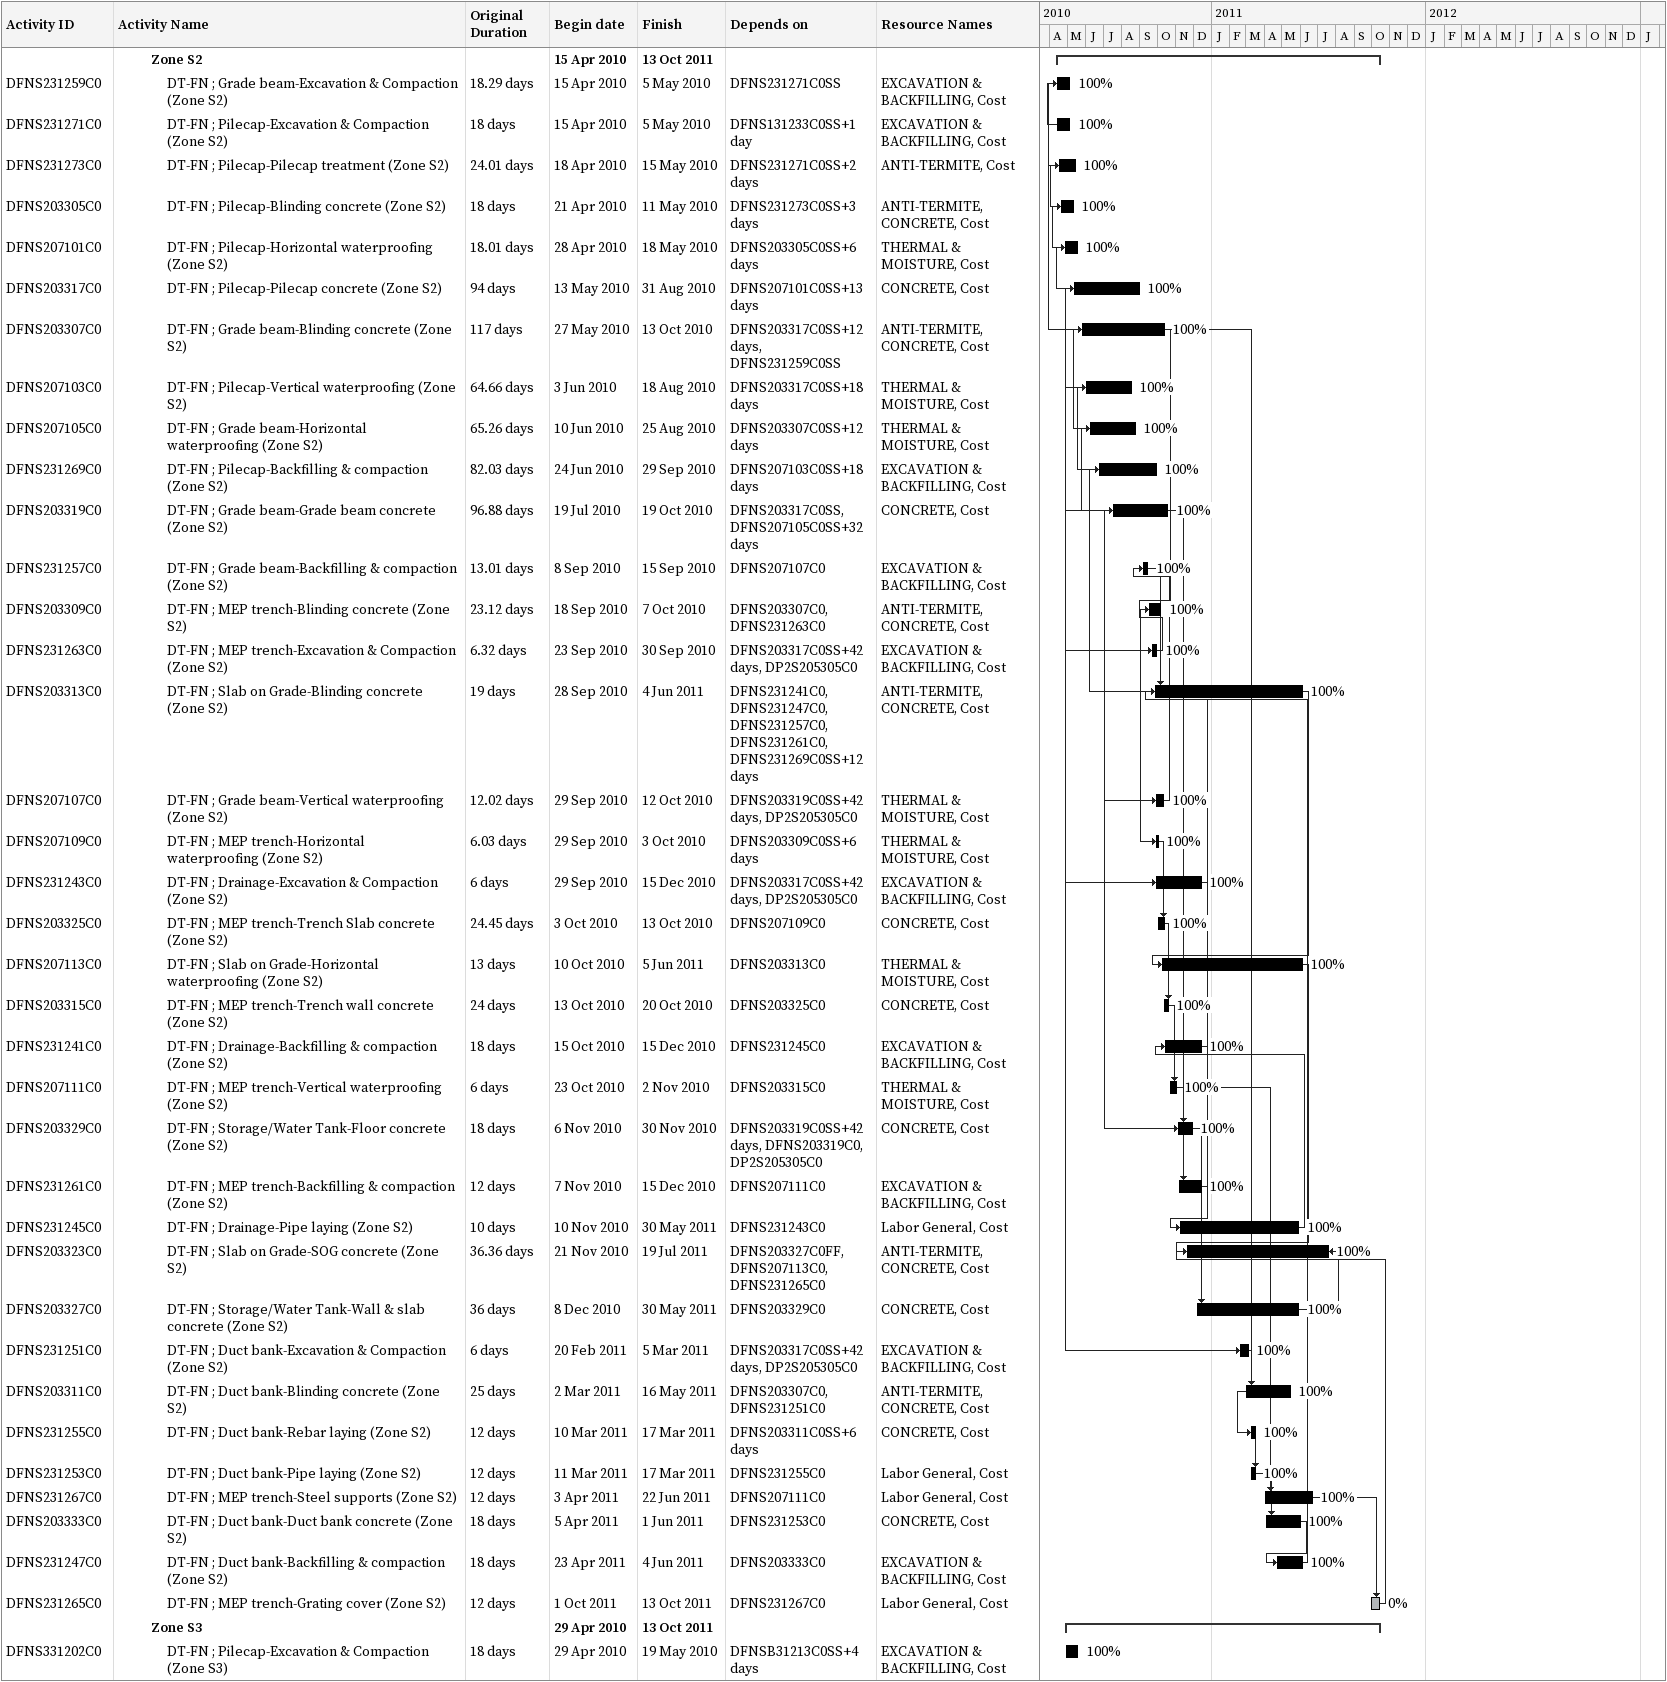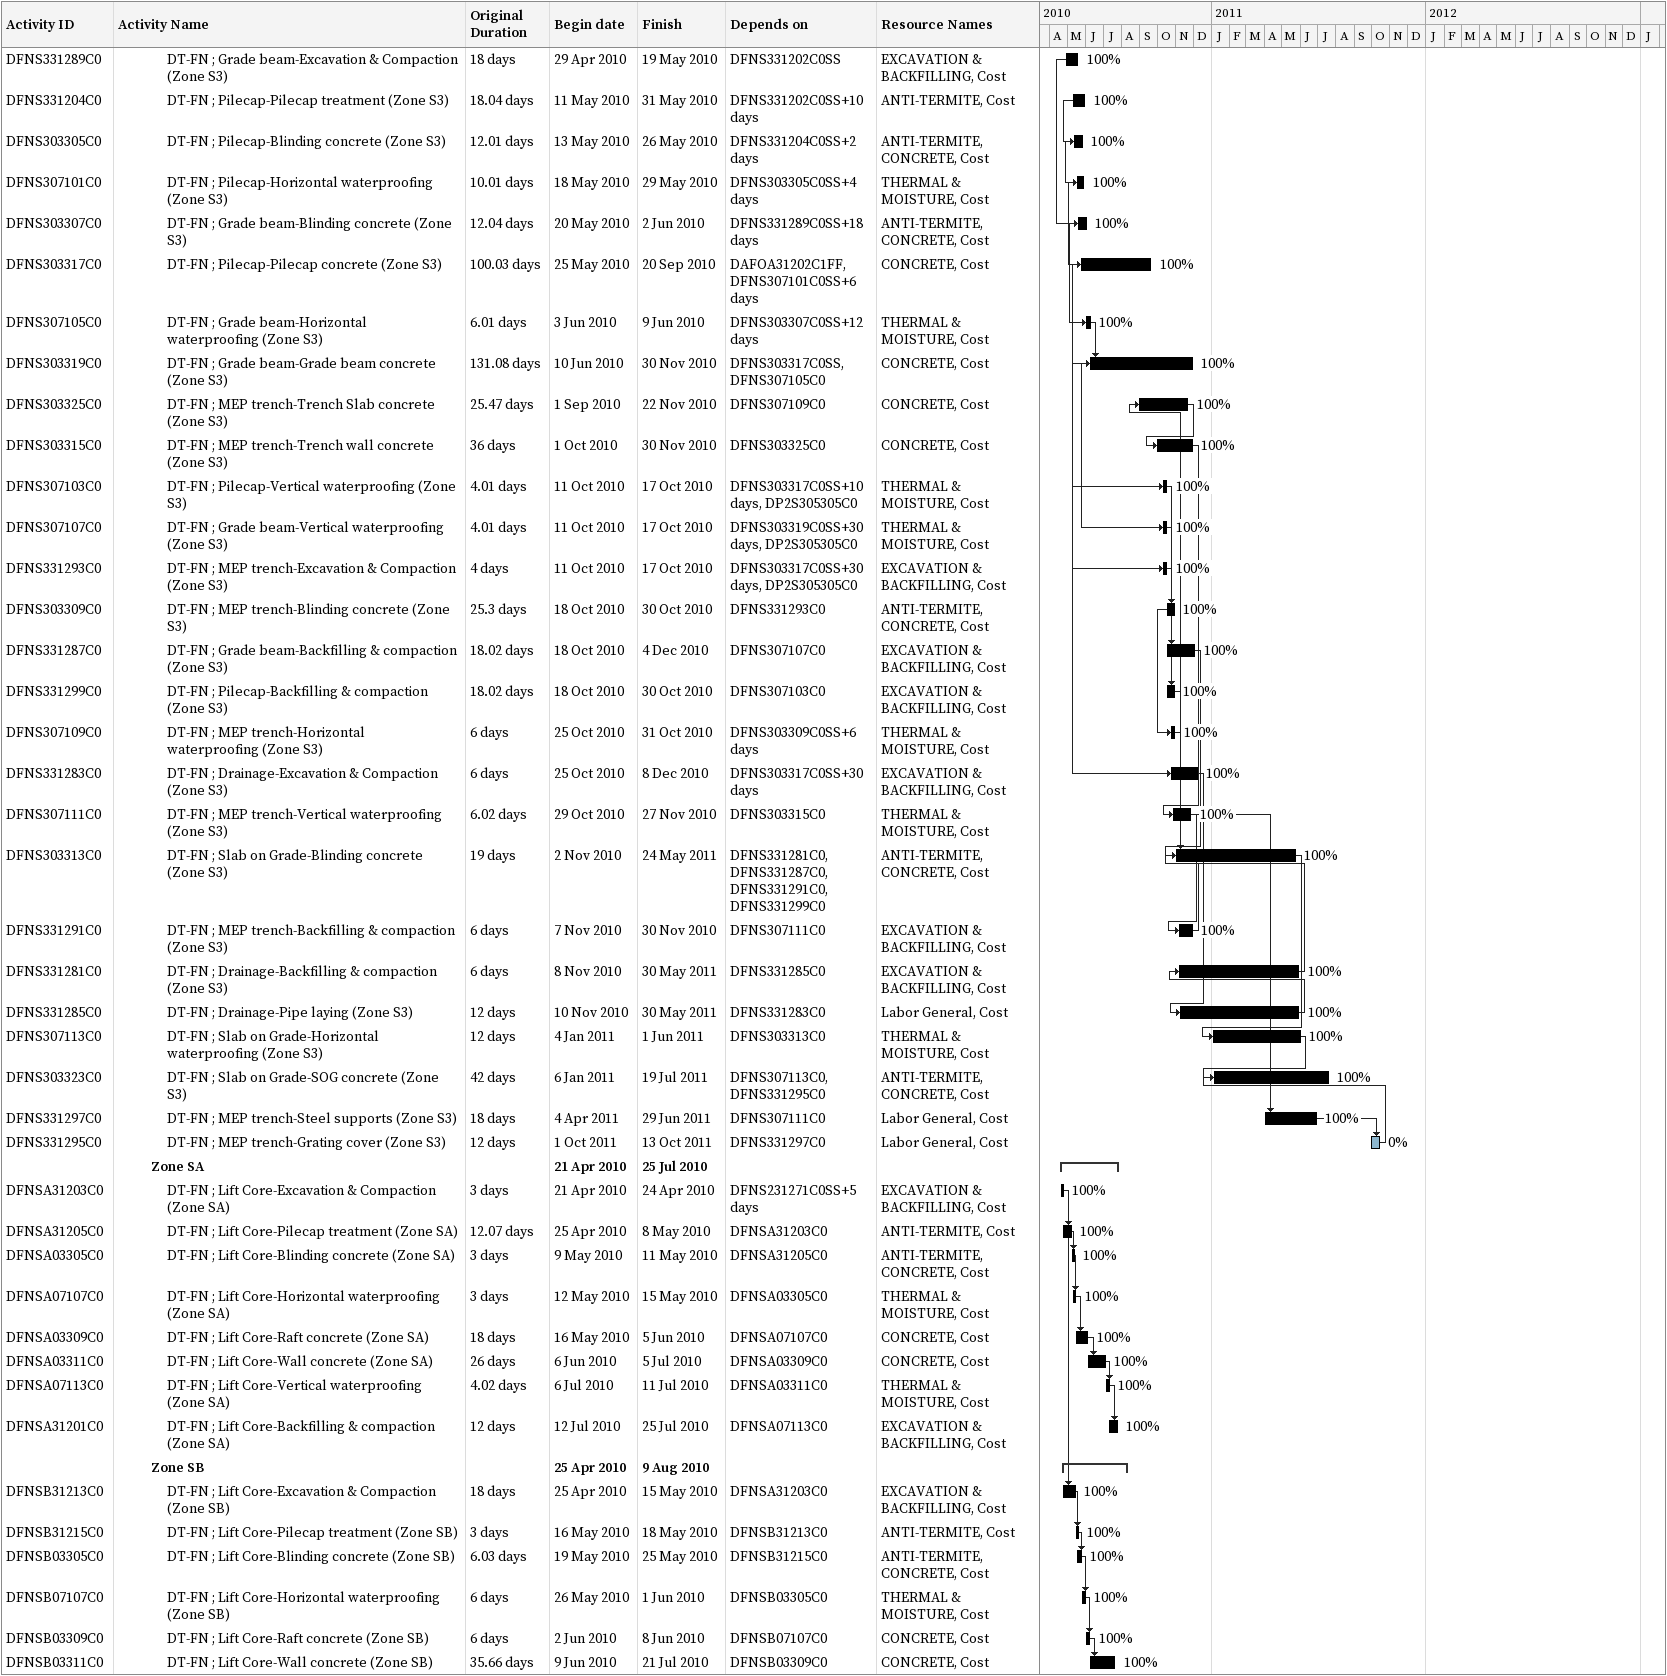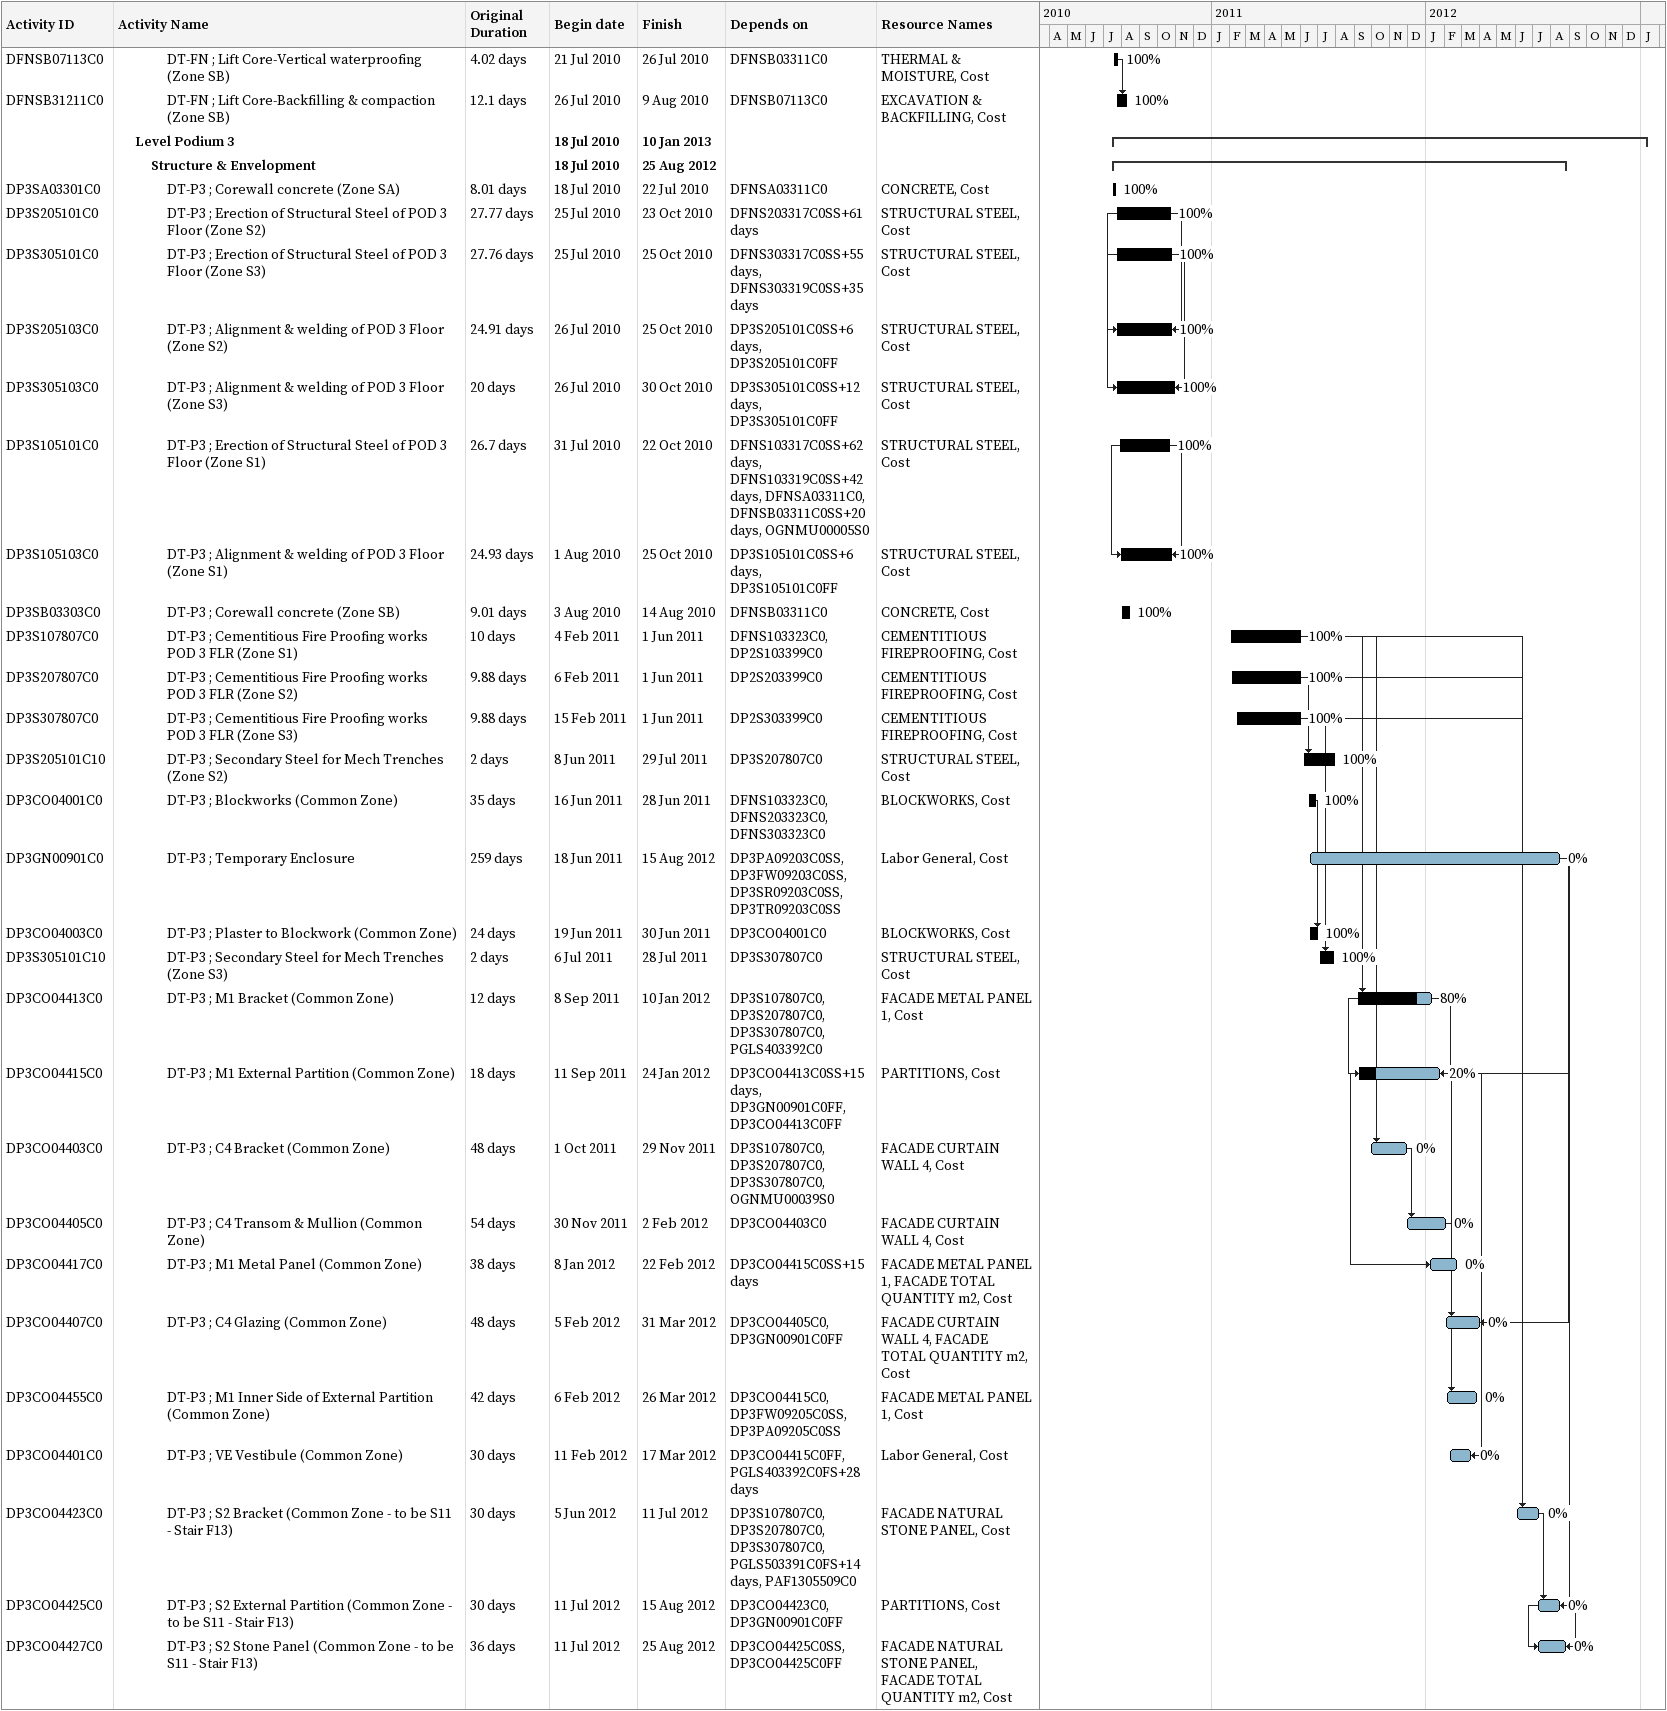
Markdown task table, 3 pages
| ID | Level | Task | Original duration | Start | Finish | Predecessors | Resources | % complete |
|---|---|---|---|---|---|---|---|---|
|  | 3 | **Zone S2** |  | 2010-04-15 | 2011-10-13 |  |  |  |
| DFNS231259C0 | 4 | DT-FN ; Grade beam-Excavation & Compaction (Zone S2) | 18.29d | 2010-04-15 | 2010-05-05 | DFNS231271C0SS | EXCAVATION & BACKFILLING, Cost | 100 |
| DFNS231271C0 | 4 | DT-FN ; Pilecap-Excavation & Compaction (Zone S2) | 18d | 2010-04-15 | 2010-05-05 | DFNS131233C0SS+1d | EXCAVATION & BACKFILLING, Cost | 100 |
| DFNS231273C0 | 4 | DT-FN ; Pilecap-Pilecap treatment (Zone S2) | 24.01d | 2010-04-18 | 2010-05-15 | DFNS231271C0SS+2d | ANTI-TERMITE, Cost | 100 |
| DFNS203305C0 | 4 | DT-FN ; Pilecap-Blinding concrete (Zone S2) | 18d | 2010-04-21 | 2010-05-11 | DFNS231273C0SS+3d | ANTI-TERMITE, CONCRETE, Cost | 100 |
| DFNS207101C0 | 4 | DT-FN ; Pilecap-Horizontal waterproofing (Zone S2) | 18.01d | 2010-04-28 | 2010-05-18 | DFNS203305C0SS+6d | THERMAL & MOISTURE, Cost | 100 |
| DFNS203317C0 | 4 | DT-FN ; Pilecap-Pilecap concrete (Zone S2) | 94d | 2010-05-13 | 2010-08-31 | DFNS207101C0SS+13d | CONCRETE, Cost | 100 |
| DFNS203307C0 | 4 | DT-FN ; Grade beam-Blinding concrete (Zone S2) | 117d | 2010-05-27 | 2010-10-13 | DFNS203317C0SS+12d, DFNS231259C0SS | ANTI-TERMITE, CONCRETE, Cost | 100 |
| DFNS207103C0 | 4 | DT-FN ; Pilecap-Vertical waterproofing (Zone S2) | 64.66d | 2010-06-03 | 2010-08-18 | DFNS203317C0SS+18d | THERMAL & MOISTURE, Cost | 100 |
| DFNS207105C0 | 4 | DT-FN ; Grade beam-Horizontal waterproofing (Zone S2) | 65.26d | 2010-06-10 | 2010-08-25 | DFNS203307C0SS+12d | THERMAL & MOISTURE, Cost | 100 |
| DFNS231269C0 | 4 | DT-FN ; Pilecap-Backfilling & compaction (Zone S2) | 82.03d | 2010-06-24 | 2010-09-29 | DFNS207103C0SS+18d | EXCAVATION & BACKFILLING, Cost | 100 |
| DFNS203319C0 | 4 | DT-FN ; Grade beam-Grade beam concrete (Zone S2) | 96.88d | 2010-07-19 | 2010-10-19 | DFNS203317C0SS, DFNS207105C0SS+32d | CONCRETE, Cost | 100 |
| DFNS231257C0 | 4 | DT-FN ; Grade beam-Backfilling & compaction (Zone S2) | 13.01d | 2010-09-08 | 2010-09-15 | DFNS207107C0 | EXCAVATION & BACKFILLING, Cost | 100 |
| DFNS203309C0 | 4 | DT-FN ; MEP trench-Blinding concrete (Zone S2) | 23.12d | 2010-09-18 | 2010-10-07 | DFNS203307C0, DFNS231263C0 | ANTI-TERMITE, CONCRETE, Cost | 100 |
| DFNS231263C0 | 4 | DT-FN ; MEP trench-Excavation & Compaction (Zone S2) | 6.32d | 2010-09-23 | 2010-09-30 | DFNS203317C0SS+42d, DP2S205305C0 | EXCAVATION & BACKFILLING, Cost | 100 |
| DFNS203313C0 | 4 | DT-FN ; Slab on Grade-Blinding concrete (Zone S2) | 19d | 2010-09-28 | 2011-06-04 | DFNS231241C0, DFNS231247C0, DFNS231257C0, DFNS231261C0, DFNS231269C0SS+12d | ANTI-TERMITE, CONCRETE, Cost | 100 |
| DFNS207107C0 | 4 | DT-FN ; Grade beam-Vertical waterproofing (Zone S2) | 12.02d | 2010-09-29 | 2010-10-12 | DFNS203319C0SS+42d, DP2S205305C0 | THERMAL & MOISTURE, Cost | 100 |
| DFNS207109C0 | 4 | DT-FN ; MEP trench-Horizontal waterproofing (Zone S2) | 6.03d | 2010-09-29 | 2010-10-03 | DFNS203309C0SS+6d | THERMAL & MOISTURE, Cost | 100 |
| DFNS231243C0 | 4 | DT-FN ; Drainage-Excavation & Compaction (Zone S2) | 6d | 2010-09-29 | 2010-12-15 | DFNS203317C0SS+42d, DP2S205305C0 | EXCAVATION & BACKFILLING, Cost | 100 |
| DFNS203325C0 | 4 | DT-FN ; MEP trench-Trench Slab concrete (Zone S2) | 24.45d | 2010-10-03 | 2010-10-13 | DFNS207109C0 | CONCRETE, Cost | 100 |
| DFNS207113C0 | 4 | DT-FN ; Slab on Grade-Horizontal waterproofing (Zone S2) | 13d | 2010-10-10 | 2011-06-05 | DFNS203313C0 | THERMAL & MOISTURE, Cost | 100 |
| DFNS203315C0 | 4 | DT-FN ; MEP trench-Trench wall concrete (Zone S2) | 24d | 2010-10-13 | 2010-10-20 | DFNS203325C0 | CONCRETE, Cost | 100 |
| DFNS231241C0 | 4 | DT-FN ; Drainage-Backfilling & compaction (Zone S2) | 18d | 2010-10-15 | 2010-12-15 | DFNS231245C0 | EXCAVATION & BACKFILLING, Cost | 100 |
| DFNS207111C0 | 4 | DT-FN ; MEP trench-Vertical waterproofing (Zone S2) | 6d | 2010-10-23 | 2010-11-02 | DFNS203315C0 | THERMAL & MOISTURE, Cost | 100 |
| DFNS203329C0 | 4 | DT-FN ; Storage/Water Tank-Floor concrete (Zone S2) | 18d | 2010-11-06 | 2010-11-30 | DFNS203319C0SS+42d, DFNS203319C0, DP2S205305C0 | CONCRETE, Cost | 100 |
| DFNS231261C0 | 4 | DT-FN ; MEP trench-Backfilling & compaction (Zone S2) | 12d | 2010-11-07 | 2010-12-15 | DFNS207111C0 | EXCAVATION & BACKFILLING, Cost | 100 |
| DFNS231245C0 | 4 | DT-FN ; Drainage-Pipe laying (Zone S2) | 10d | 2010-11-10 | 2011-05-30 | DFNS231243C0 | Labor General, Cost | 100 |
| DFNS203323C0 | 4 | DT-FN ; Slab on Grade-SOG concrete (Zone S2) | 36.36d | 2010-11-21 | 2011-07-19 | DFNS203327C0FF, DFNS207113C0, DFNS231265C0 | ANTI-TERMITE, CONCRETE, Cost | 100 |
| DFNS203327C0 | 4 | DT-FN ; Storage/Water Tank-Wall & slab concrete (Zone S2) | 36d | 2010-12-08 | 2011-05-30 | DFNS203329C0 | CONCRETE, Cost | 100 |
| DFNS231251C0 | 4 | DT-FN ; Duct bank-Excavation & Compaction (Zone S2) | 6d | 2011-02-20 | 2011-03-05 | DFNS203317C0SS+42d, DP2S205305C0 | EXCAVATION & BACKFILLING, Cost | 100 |
| DFNS203311C0 | 4 | DT-FN ; Duct bank-Blinding concrete (Zone S2) | 25d | 2011-03-02 | 2011-05-16 | DFNS203307C0, DFNS231251C0 | ANTI-TERMITE, CONCRETE, Cost | 100 |
| DFNS231255C0 | 4 | DT-FN ; Duct bank-Rebar laying (Zone S2) | 12d | 2011-03-10 | 2011-03-17 | DFNS203311C0SS+6d | CONCRETE, Cost | 100 |
| DFNS231253C0 | 4 | DT-FN ; Duct bank-Pipe laying (Zone S2) | 12d | 2011-03-11 | 2011-03-17 | DFNS231255C0 | Labor General, Cost | 100 |
| DFNS231267C0 | 4 | DT-FN ; MEP trench-Steel supports (Zone S2) | 12d | 2011-04-03 | 2011-06-22 | DFNS207111C0 | Labor General, Cost | 100 |
| DFNS203333C0 | 4 | DT-FN ; Duct bank-Duct bank concrete (Zone S2) | 18d | 2011-04-05 | 2011-06-01 | DFNS231253C0 | CONCRETE, Cost | 100 |
| DFNS231247C0 | 4 | DT-FN ; Duct bank-Backfilling & compaction (Zone S2) | 18d | 2011-04-23 | 2011-06-04 | DFNS203333C0 | EXCAVATION & BACKFILLING, Cost | 100 |
| DFNS231265C0 | 4 | DT-FN ; MEP trench-Grating cover (Zone S2) | 12d | 2011-10-01 | 2011-10-13 | DFNS231267C0 | Labor General, Cost | 0 |
|  | 3 | **Zone S3** |  | 2010-04-29 | 2011-10-13 |  |  |  |
| DFNS331202C0 | 4 | DT-FN ; Pilecap-Excavation & Compaction (Zone S3) | 18d | 2010-04-29 | 2010-05-19 | DFNSB31213C0SS+4d | EXCAVATION & BACKFILLING, Cost | 100 |
| DFNS331289C0 | 4 | DT-FN ; Grade beam-Excavation & Compaction (Zone S3) | 18d | 2010-04-29 | 2010-05-19 | DFNS331202C0SS | EXCAVATION & BACKFILLING, Cost | 100 |
| DFNS331204C0 | 4 | DT-FN ; Pilecap-Pilecap treatment (Zone S3) | 18.04d | 2010-05-11 | 2010-05-31 | DFNS331202C0SS+10d | ANTI-TERMITE, Cost | 100 |
| DFNS303305C0 | 4 | DT-FN ; Pilecap-Blinding concrete (Zone S3) | 12.01d | 2010-05-13 | 2010-05-26 | DFNS331204C0SS+2d | ANTI-TERMITE, CONCRETE, Cost | 100 |
| DFNS307101C0 | 4 | DT-FN ; Pilecap-Horizontal waterproofing (Zone S3) | 10.01d | 2010-05-18 | 2010-05-29 | DFNS303305C0SS+4d | THERMAL & MOISTURE, Cost | 100 |
| DFNS303307C0 | 4 | DT-FN ; Grade beam-Blinding concrete (Zone S3) | 12.04d | 2010-05-20 | 2010-06-02 | DFNS331289C0SS+18d | ANTI-TERMITE, CONCRETE, Cost | 100 |
| DFNS303317C0 | 4 | DT-FN ; Pilecap-Pilecap concrete (Zone S3) | 100.03d | 2010-05-25 | 2010-09-20 | DAFOA31202C1FF, DFNS307101C0SS+6d | CONCRETE, Cost | 100 |
| DFNS307105C0 | 4 | DT-FN ; Grade beam-Horizontal waterproofing (Zone S3) | 6.01d | 2010-06-03 | 2010-06-09 | DFNS303307C0SS+12d | THERMAL & MOISTURE, Cost | 100 |
| DFNS303319C0 | 4 | DT-FN ; Grade beam-Grade beam concrete (Zone S3) | 131.08d | 2010-06-10 | 2010-11-30 | DFNS303317C0SS, DFNS307105C0 | CONCRETE, Cost | 100 |
| DFNS303325C0 | 4 | DT-FN ; MEP trench-Trench Slab concrete (Zone S3) | 25.47d | 2010-09-01 | 2010-11-22 | DFNS307109C0 | CONCRETE, Cost | 100 |
| DFNS303315C0 | 4 | DT-FN ; MEP trench-Trench wall concrete (Zone S3) | 36d | 2010-10-01 | 2010-11-30 | DFNS303325C0 | CONCRETE, Cost | 100 |
| DFNS307103C0 | 4 | DT-FN ; Pilecap-Vertical waterproofing (Zone S3) | 4.01d | 2010-10-11 | 2010-10-17 | DFNS303317C0SS+10d, DP2S305305C0 | THERMAL & MOISTURE, Cost | 100 |
| DFNS307107C0 | 4 | DT-FN ; Grade beam-Vertical waterproofing (Zone S3) | 4.01d | 2010-10-11 | 2010-10-17 | DFNS303319C0SS+30d, DP2S305305C0 | THERMAL & MOISTURE, Cost | 100 |
| DFNS331293C0 | 4 | DT-FN ; MEP trench-Excavation & Compaction (Zone S3) | 4d | 2010-10-11 | 2010-10-17 | DFNS303317C0SS+30d, DP2S305305C0 | EXCAVATION & BACKFILLING, Cost | 100 |
| DFNS303309C0 | 4 | DT-FN ; MEP trench-Blinding concrete (Zone S3) | 25.3d | 2010-10-18 | 2010-10-30 | DFNS331293C0 | ANTI-TERMITE, CONCRETE, Cost | 100 |
| DFNS331287C0 | 4 | DT-FN ; Grade beam-Backfilling & compaction (Zone S3) | 18.02d | 2010-10-18 | 2010-12-04 | DFNS307107C0 | EXCAVATION & BACKFILLING, Cost | 100 |
| DFNS331299C0 | 4 | DT-FN ; Pilecap-Backfilling & compaction (Zone S3) | 18.02d | 2010-10-18 | 2010-10-30 | DFNS307103C0 | EXCAVATION & BACKFILLING, Cost | 100 |
| DFNS307109C0 | 4 | DT-FN ; MEP trench-Horizontal waterproofing (Zone S3) | 6d | 2010-10-25 | 2010-10-31 | DFNS303309C0SS+6d | THERMAL & MOISTURE, Cost | 100 |
| DFNS331283C0 | 4 | DT-FN ; Drainage-Excavation & Compaction (Zone S3) | 6d | 2010-10-25 | 2010-12-08 | DFNS303317C0SS+30d | EXCAVATION & BACKFILLING, Cost | 100 |
| DFNS307111C0 | 4 | DT-FN ; MEP trench-Vertical waterproofing (Zone S3) | 6.02d | 2010-10-29 | 2010-11-27 | DFNS303315C0 | THERMAL & MOISTURE, Cost | 100 |
| DFNS303313C0 | 4 | DT-FN ; Slab on Grade-Blinding concrete (Zone S3) | 19d | 2010-11-02 | 2011-05-24 | DFNS331281C0, DFNS331287C0, DFNS331291C0, DFNS331299C0 | ANTI-TERMITE, CONCRETE, Cost | 100 |
| DFNS331291C0 | 4 | DT-FN ; MEP trench-Backfilling & compaction (Zone S3) | 6d | 2010-11-07 | 2010-11-30 | DFNS307111C0 | EXCAVATION & BACKFILLING, Cost | 100 |
| DFNS331281C0 | 4 | DT-FN ; Drainage-Backfilling & compaction (Zone S3) | 6d | 2010-11-08 | 2011-05-30 | DFNS331285C0 | EXCAVATION & BACKFILLING, Cost | 100 |
| DFNS331285C0 | 4 | DT-FN ; Drainage-Pipe laying (Zone S3) | 12d | 2010-11-10 | 2011-05-30 | DFNS331283C0 | Labor General, Cost | 100 |
| DFNS307113C0 | 4 | DT-FN ; Slab on Grade-Horizontal waterproofing (Zone S3) | 12d | 2011-01-04 | 2011-06-01 | DFNS303313C0 | THERMAL & MOISTURE, Cost | 100 |
| DFNS303323C0 | 4 | DT-FN ; Slab on Grade-SOG concrete (Zone S3) | 42d | 2011-01-06 | 2011-07-19 | DFNS307113C0, DFNS331295C0 | ANTI-TERMITE, CONCRETE, Cost | 100 |
| DFNS331297C0 | 4 | DT-FN ; MEP trench-Steel supports (Zone S3) | 18d | 2011-04-04 | 2011-06-29 | DFNS307111C0 | Labor General, Cost | 100 |
| DFNS331295C0 | 4 | DT-FN ; MEP trench-Grating cover (Zone S3) | 12d | 2011-10-01 | 2011-10-13 | DFNS331297C0 | Labor General, Cost | 0 |
|  | 3 | **Zone SA** |  | 2010-04-21 | 2010-07-25 |  |  |  |
| DFNSA31203C0 | 4 | DT-FN ; Lift Core-Excavation & Compaction (Zone SA) | 3d | 2010-04-21 | 2010-04-24 | DFNS231271C0SS+5d | EXCAVATION & BACKFILLING, Cost | 100 |
| DFNSA31205C0 | 4 | DT-FN ; Lift Core-Pilecap treatment (Zone SA) | 12.07d | 2010-04-25 | 2010-05-08 | DFNSA31203C0 | ANTI-TERMITE, Cost | 100 |
| DFNSA03305C0 | 4 | DT-FN ; Lift Core-Blinding concrete (Zone SA) | 3d | 2010-05-09 | 2010-05-11 | DFNSA31205C0 | ANTI-TERMITE, CONCRETE, Cost | 100 |
| DFNSA07107C0 | 4 | DT-FN ; Lift Core-Horizontal waterproofing (Zone SA) | 3d | 2010-05-12 | 2010-05-15 | DFNSA03305C0 | THERMAL & MOISTURE, Cost | 100 |
| DFNSA03309C0 | 4 | DT-FN ; Lift Core-Raft concrete (Zone SA) | 18d | 2010-05-16 | 2010-06-05 | DFNSA07107C0 | CONCRETE, Cost | 100 |
| DFNSA03311C0 | 4 | DT-FN ; Lift Core-Wall concrete (Zone SA) | 26d | 2010-06-06 | 2010-07-05 | DFNSA03309C0 | CONCRETE, Cost | 100 |
| DFNSA07113C0 | 4 | DT-FN ; Lift Core-Vertical waterproofing (Zone SA) | 4.02d | 2010-07-06 | 2010-07-11 | DFNSA03311C0 | THERMAL & MOISTURE, Cost | 100 |
| DFNSA31201C0 | 4 | DT-FN ; Lift Core-Backfilling & compaction (Zone SA) | 12d | 2010-07-12 | 2010-07-25 | DFNSA07113C0 | EXCAVATION & BACKFILLING, Cost | 100 |
|  | 3 | **Zone SB** |  | 2010-04-25 | 2010-08-09 |  |  |  |
| DFNSB31213C0 | 4 | DT-FN ; Lift Core-Excavation & Compaction (Zone SB) | 18d | 2010-04-25 | 2010-05-15 | DFNSA31203C0 | EXCAVATION & BACKFILLING, Cost | 100 |
| DFNSB31215C0 | 4 | DT-FN ; Lift Core-Pilecap treatment (Zone SB) | 3d | 2010-05-16 | 2010-05-18 | DFNSB31213C0 | ANTI-TERMITE, Cost | 100 |
| DFNSB03305C0 | 4 | DT-FN ; Lift Core-Blinding concrete (Zone SB) | 6.03d | 2010-05-19 | 2010-05-25 | DFNSB31215C0 | ANTI-TERMITE, CONCRETE, Cost | 100 |
| DFNSB07107C0 | 4 | DT-FN ; Lift Core-Horizontal waterproofing (Zone SB) | 6d | 2010-05-26 | 2010-06-01 | DFNSB03305C0 | THERMAL & MOISTURE, Cost | 100 |
| DFNSB03309C0 | 4 | DT-FN ; Lift Core-Raft concrete (Zone SB) | 6d | 2010-06-02 | 2010-06-08 | DFNSB07107C0 | CONCRETE, Cost | 100 |
| DFNSB03311C0 | 4 | DT-FN ; Lift Core-Wall concrete (Zone SB) | 35.66d | 2010-06-09 | 2010-07-21 | DFNSB03309C0 | CONCRETE, Cost | 100 |
| DFNSB07113C0 | 4 | DT-FN ; Lift Core-Vertical waterproofing (Zone SB) | 4.02d | 2010-07-21 | 2010-07-26 | DFNSB03311C0 | THERMAL & MOISTURE, Cost | 100 |
| DFNSB31211C0 | 4 | DT-FN ; Lift Core-Backfilling & compaction (Zone SB) | 12.1d | 2010-07-26 | 2010-08-09 | DFNSB07113C0 | EXCAVATION & BACKFILLING, Cost | 100 |
|  | 2 | **Level Podium 3** |  | 2010-07-18 | 2013-01-10 |  |  |  |
|  | 3 | **Structure & Envelopment** |  | 2010-07-18 | 2012-08-25 |  |  |  |
| DP3SA03301C0 | 4 | DT-P3 ; Corewall concrete (Zone SA) | 8.01d | 2010-07-18 | 2010-07-22 | DFNSA03311C0 | CONCRETE, Cost | 100 |
| DP3S205101C0 | 4 | DT-P3 ; Erection of Structural Steel of POD 3 Floor (Zone S2) | 27.77d | 2010-07-25 | 2010-10-23 | DFNS203317C0SS+61d | STRUCTURAL STEEL, Cost | 100 |
| DP3S305101C0 | 4 | DT-P3 ; Erection of Structural Steel of POD 3 Floor (Zone S3) | 27.76d | 2010-07-25 | 2010-10-25 | DFNS303317C0SS+55d, DFNS303319C0SS+35d | STRUCTURAL STEEL, Cost | 100 |
| DP3S205103C0 | 4 | DT-P3 ; Alignment & welding of POD 3 Floor (Zone S2) | 24.91d | 2010-07-26 | 2010-10-25 | DP3S205101C0SS+6d, DP3S205101C0FF | STRUCTURAL STEEL, Cost | 100 |
| DP3S305103C0 | 4 | DT-P3 ; Alignment & welding of POD 3 Floor (Zone S3) | 20d | 2010-07-26 | 2010-10-30 | DP3S305101C0SS+12d, DP3S305101C0FF | STRUCTURAL STEEL, Cost | 100 |
| DP3S105101C0 | 4 | DT-P3 ; Erection of Structural Steel of POD 3 Floor (Zone S1) | 26.7d | 2010-07-31 | 2010-10-22 | DFNS103317C0SS+62d, DFNS103319C0SS+42d, DFNSA03311C0, DFNSB03311C0SS+20d, OGNMU00005S0 | STRUCTURAL STEEL, Cost | 100 |
| DP3S105103C0 | 4 | DT-P3 ; Alignment & welding of POD 3 Floor (Zone S1) | 24.93d | 2010-08-01 | 2010-10-25 | DP3S105101C0SS+6d, DP3S105101C0FF | STRUCTURAL STEEL, Cost | 100 |
| DP3SB03303C0 | 4 | DT-P3 ; Corewall concrete (Zone SB) | 9.01d | 2010-08-03 | 2010-08-14 | DFNSB03311C0 | CONCRETE, Cost | 100 |
| DP3S107807C0 | 4 | DT-P3 ; Cementitious Fire Proofing works POD 3 FLR (Zone S1) | 10d | 2011-02-04 | 2011-06-01 | DFNS103323C0, DP2S103399C0 | CEMENTITIOUS FIREPROOFING, Cost | 100 |
| DP3S207807C0 | 4 | DT-P3 ; Cementitious Fire Proofing works POD 3 FLR (Zone S2) | 9.88d | 2011-02-06 | 2011-06-01 | DP2S203399C0 | CEMENTITIOUS FIREPROOFING, Cost | 100 |
| DP3S307807C0 | 4 | DT-P3 ; Cementitious Fire Proofing works POD 3 FLR (Zone S3) | 9.88d | 2011-02-15 | 2011-06-01 | DP2S303399C0 | CEMENTITIOUS FIREPROOFING, Cost | 100 |
| DP3S205101C10 | 4 | DT-P3 ; Secondary Steel for Mech Trenches (Zone S2) | 2d | 2011-06-08 | 2011-07-29 | DP3S207807C0 | STRUCTURAL STEEL, Cost | 100 |
| DP3CO04001C0 | 4 | DT-P3 ; Blockworks (Common Zone) | 35d | 2011-06-16 | 2011-06-28 | DFNS103323C0, DFNS203323C0, DFNS303323C0 | BLOCKWORKS, Cost | 100 |
| DP3GN00901C0 | 4 | DT-P3 ; Temporary Enclosure | 259d | 2011-06-18 | 2012-08-15 | DP3PA09203C0SS, DP3FW09203C0SS, DP3SR09203C0SS, DP3TR09203C0SS | Labor General, Cost | 0 |
| DP3CO04003C0 | 4 | DT-P3 ; Plaster to Blockwork (Common Zone) | 24d | 2011-06-19 | 2011-06-30 | DP3CO04001C0 | BLOCKWORKS, Cost | 100 |
| DP3S305101C10 | 4 | DT-P3 ; Secondary Steel for Mech Trenches (Zone S3) | 2d | 2011-07-06 | 2011-07-28 | DP3S307807C0 | STRUCTURAL STEEL, Cost | 100 |
| DP3CO04413C0 | 4 | DT-P3 ; M1 Bracket (Common Zone) | 12d | 2011-09-08 | 2012-01-10 | DP3S107807C0, DP3S207807C0, DP3S307807C0, PGLS403392C0 | FACADE METAL PANEL 1, Cost | 80 |
| DP3CO04415C0 | 4 | DT-P3 ; M1 External Partition (Common Zone) | 18d | 2011-09-11 | 2012-01-24 | DP3CO04413C0SS+15d, DP3GN00901C0FF, DP3CO04413C0FF | PARTITIONS, Cost | 20 |
| DP3CO04403C0 | 4 | DT-P3 ; C4 Bracket (Common Zone) | 48d | 2011-10-01 | 2011-11-29 | DP3S107807C0, DP3S207807C0, DP3S307807C0, OGNMU00039S0 | FACADE CURTAIN WALL 4, Cost | 0 |
| DP3CO04405C0 | 4 | DT-P3 ; C4 Transom & Mullion (Common Zone) | 54d | 2011-11-30 | 2012-02-02 | DP3CO04403C0 | FACADE CURTAIN WALL 4, Cost | 0 |
| DP3CO04417C0 | 4 | DT-P3 ; M1 Metal Panel (Common Zone) | 38d | 2012-01-08 | 2012-02-22 | DP3CO04415C0SS+15d | FACADE METAL PANEL 1, FACADE TOTAL QUANTITY m2, Cost | 0 |
| DP3CO04407C0 | 4 | DT-P3 ; C4 Glazing (Common Zone) | 48d | 2012-02-05 | 2012-03-31 | DP3CO04405C0, DP3GN00901C0FF | FACADE CURTAIN WALL 4, FACADE TOTAL QUANTITY m2, Cost | 0 |
| DP3CO04455C0 | 4 | DT-P3 ; M1 Inner Side of External Partition (Common Zone) | 42d | 2012-02-06 | 2012-03-26 | DP3CO04415C0, DP3FW09205C0SS, DP3PA09205C0SS | FACADE METAL PANEL 1, Cost | 0 |
| DP3CO04401C0 | 4 | DT-P3 ; VE Vestibule (Common Zone) | 30d | 2012-02-11 | 2012-03-17 | DP3CO04415C0FF, PGLS403392C0FS+28d | Labor General, Cost | 0 |
| DP3CO04423C0 | 4 | DT-P3 ; S2 Bracket (Common Zone - to be S11 - Stair F13) | 30d | 2012-06-05 | 2012-07-11 | DP3S107807C0, DP3S207807C0, DP3S307807C0, PGLS503391C0FS+14d, PAF1305509C0 | FACADE NATURAL STONE PANEL, Cost | 0 |
| DP3CO04425C0 | 4 | DT-P3 ; S2 External Partition (Common Zone - to be S11 - Stair F13) | 30d | 2012-07-11 | 2012-08-15 | DP3CO04423C0, DP3GN00901C0FF | PARTITIONS, Cost | 0 |
| DP3CO04427C0 | 4 | DT-P3 ; S2 Stone Panel (Common Zone - to be S11 - Stair F13) | 36d | 2012-07-11 | 2012-08-25 | DP3CO04425C0SS, DP3CO04425C0FF | FACADE NATURAL STONE PANEL, FACADE TOTAL QUANTITY m2, Cost | 0 |
